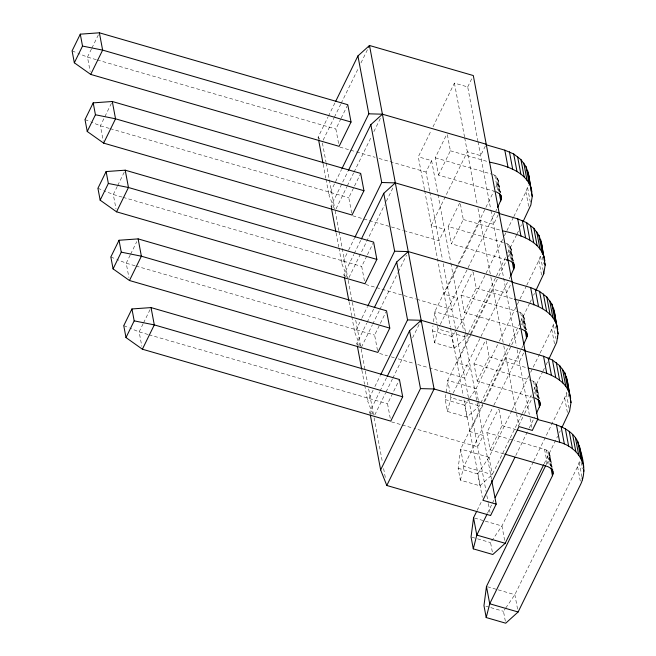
<?xml version="1.0" encoding="UTF-8"?>
<svg xmlns="http://www.w3.org/2000/svg" width="656" height="656" viewBox="0 0 656 656"><rect width="100%" height="100%" fill="white"/><g stroke="black" fill="none" stroke-linecap="round" stroke-linejoin="round"><path stroke-width="0.49" stroke-dasharray="3.28 2.46" d="M500.11 192.372C497.666 186.739 500.659 176.694 492.894 174.488M513.025 261.063C510.581 255.43 513.574 245.393 505.809 243.187L448.146 226.492L459.618 203.073M525.94 329.763C523.496 324.13 526.489 314.093 518.724 311.879M538.863 398.463C536.411 392.829 539.404 382.784 531.639 380.578M551.778 467.154C549.326 461.521 552.319 451.484 544.554 449.278L514.255 440.504M468.236 333.543L466.449 337.2L454.059 348.41L434.543 342.76L432.304 330.862L432.96 325.811M433.485 321.776L434.805 311.674L485.432 208.329M520.134 322.678L479.364 405.9L466.974 417.109L447.458 411.46L445.219 399.561L447.72 380.373L470.122 334.642M521.848 414.239L492.279 474.6L479.889 485.809L460.373 480.159L458.134 468.253L460.635 449.073L483.488 402.431M513.82 216.554L525.915 191.855L528.219 185.14M526.735 285.245L538.83 260.555L541.134 253.839M540.101 353.026L551.745 329.255L554.049 322.539M533.746 461.053L564.668 397.946L566.759 392.083M505.76 607.973L514.853 594.68L577.583 466.646L579.674 460.783M434.543 342.76L438.06 328.984L439.848 325.327M447.458 411.46L450.975 397.684L452.763 394.026M460.373 480.159L463.89 466.383L493.46 406.023M495.739 187.296L498.125 181.794M508.203 256.906L511.04 250.485M521.569 324.687L523.955 319.185M534.484 393.387L536.87 387.885M546.054 464.825L549.785 456.576M91.438 49.011L87.469 57.113L90.175 71.537M91.881 48.109L98.498 34.604M111.413 103.295L100.384 125.813L103.279 141.196M117.268 186.402L113.299 194.512L116.014 208.936M117.711 185.5L124.328 171.995M130.183 255.102L126.214 263.204L128.929 277.627M130.626 254.2L136.801 241.588M143.098 323.793L139.129 331.903L141.844 346.327M143.541 322.9L150.158 309.386M318.472 139.236L318.094 137.243L327.943 117.145M328.385 116.227L335.101 102.525M323.129 140.163L333.937 118.105M334.388 117.186L340.685 104.312M341.136 103.394L358.701 67.552M360.948 62.96L367.704 49.167M338.578 143.451L335.872 129.027L340.718 119.121M341.161 118.219L347.778 104.714M334.052 207.944L328.976 195.119L341.505 169.535M331.387 207.936L331.009 205.935L348.016 171.224M336.044 208.854L346.852 186.796M347.303 185.878L353.6 173.012M354.051 172.093L371.616 136.251M373.863 131.651L380.619 117.867M351.673 213.11L348.787 197.727L354.076 186.919M354.519 186.017L360.693 173.414M347.336 277.562L341.891 263.819L348.156 251.027M348.607 250.108L354.42 238.235M344.302 276.627L343.924 274.634L353.773 254.536M354.224 253.618L360.931 239.916M348.959 277.554L384.531 204.943M386.327 201.269L393.534 186.566M364.416 280.85L361.702 266.426L366.991 255.619M367.434 254.717L373.174 243.007M424.481 189.65L418.298 156.8L431.23 130.405M433.009 126.772L454.411 83.091L467.72 86.945L477.822 140.704M429.582 190.962L426.023 172.044L431.607 160.646L418.298 156.8M467.72 86.945L472.443 77.301M495.173 191.519L438.487 175.103L435.231 157.793L446.703 134.382M360.251 346.253L354.806 332.51L361.522 318.808M361.973 317.898L367.344 306.934M438.487 175.103L450.393 150.79L447.326 134.439M357.217 345.327L356.839 343.334L366.688 323.236M367.139 322.317L373.846 308.615M361.423 347.172L372.231 325.114M372.682 324.195L379.439 310.403M379.881 309.484L397.897 272.724M398.348 271.805L406.449 255.258M377.512 350.509L374.617 335.118L386.089 311.707M485.358 145.993L480.635 155.636L467.326 151.79L431.213 225.492L444.522 229.346L438.938 240.744L403.686 230.535M372.805 414.034L367.721 401.21L373.092 390.246M374.888 386.589L380.259 375.626M507.113 259.932L451.402 243.802L463.308 219.489L460.241 203.139M370.132 414.026L369.754 412.025L379.603 391.927M380.054 391.017L386.761 377.315M374.789 414.945L385.597 392.887M386.048 391.968L392.354 379.102M392.805 378.184L410.361 342.342M412.608 337.742L419.364 323.957M390.246 418.241L387.532 403.817L399.447 379.504M485.883 207.419L493.501 191.872M440.299 324.417L496.748 209.182M498.273 214.692L493.55 224.336L480.241 220.482L444.128 294.191L457.437 298.045L451.853 309.443L416.601 299.234M521.979 329.189L464.317 312.494L461.061 295.192L472.533 271.773M464.317 312.494L476.231 288.181L473.156 271.838M502.619 239.415L463.193 319.898L456.937 329.033M504.415 235.758L513.369 217.464M468.687 332.633L496.018 276.84M496.469 275.93L505.874 256.726M507.67 253.068L516.625 234.774M517.076 233.864L518.42 231.117M520.659 226.541L521.553 224.713M470.573 333.732L498.347 277.029M498.798 276.119L507.752 257.824M470.869 334.675L457.052 362.891L470.352 366.737L464.768 378.135L429.516 367.934M471.311 333.765L493.156 289.181L506.465 293.035L510.762 284.261M453.214 393.108L507.424 282.449M509.22 278.792L510.114 276.963M533.918 397.61L477.232 381.193L473.976 363.883L485.448 340.472M477.232 381.193L489.146 356.88L486.071 340.53M497.617 344.695L476.108 388.59L469.852 397.733M499.405 341.038L516.879 305.368M517.33 304.45L519.568 299.882M520.019 298.964L526.292 286.164M520.585 321.76L529.54 303.474M529.991 302.555L531.335 299.817M533.574 295.241L534.468 293.412M483.931 401.513L511.262 345.728M511.713 344.81L519.773 328.353M482.89 405.195L469.967 431.582L483.267 435.436L477.683 446.834L414.034 428.409M484.677 401.554L506.071 357.881L519.38 361.727L524.103 352.083M493.911 405.105L523.029 345.663M503.833 453.854L490.147 449.893L486.891 432.583L498.363 409.164M490.147 449.893L502.061 425.572L498.986 409.229M511.877 410.648L489.023 457.289L477.65 473.903L479.889 485.809M512.32 409.729L528.9 375.896M530.688 372.239L539.65 353.945M522.299 413.321L532.155 393.206M533.943 389.541L542.455 372.165M542.906 371.255L545.595 365.769M546.046 364.851L547.834 361.194M477.133 510.45L482.062 500.389M518.806 425.4L524.177 414.42M524.628 413.51L532.246 397.962M487.556 513.123L493.829 500.323M515.78 455.51L528.777 428.991M529.228 428.073L534.599 417.101M533.303 461.963L501.938 525.989L490.565 542.602L492.435 552.516M544.177 463.726L557.616 436.289M559.404 432.632L560.306 430.803M454.059 348.41L451.82 336.512L456.371 329.87M466.974 417.109L464.735 405.211L469.286 398.561M505.35 621.216L503.48 611.302L505.186 608.809M450.393 150.79L487.539 161.54M96.301 59.671L87.469 57.113L78.425 53.448M97.285 59.958L335.872 129.027M435.231 157.793L491.918 174.209M339.857 147.1L349.648 149.937M350.624 150.216L355.519 151.634M356.503 151.921L375.109 157.309M379.02 158.44L426.023 172.044M463.308 219.489L501.43 230.518M109.216 128.371L100.384 125.813L91.34 122.147M110.2 128.658L348.787 197.727M352.772 215.799L402.71 230.256M476.231 288.181L513.369 298.931M122.131 197.071L113.299 194.512L104.255 190.847M123.115 197.349L361.702 266.426M461.061 295.192L517.748 311.6M365.687 284.491L375.478 287.328M376.454 287.615L415.625 298.956M432.304 330.862L451.82 336.512M489.146 356.88L526.284 367.631M135.054 265.762L126.214 263.204L117.17 259.538M136.03 266.049L374.617 335.118M473.976 363.883L530.663 380.3M379.578 353.477L387.417 355.741M391.329 356.872L394.264 357.725M398.184 358.857L413.854 363.399M417.765 364.531L428.54 367.647M445.219 399.561L464.735 405.211M502.061 425.572L516.723 429.819M147.969 334.462L139.129 331.903L130.085 328.238M148.945 334.749L387.532 403.817M486.891 432.583L513.279 440.225M391.517 421.89L401.308 424.719M402.284 425.006L413.059 428.122M458.134 468.253L477.65 473.903M474.526 518.051L484.317 520.88M485.301 521.167L501.938 525.989L504.653 540.413M472.025 537.231L490.565 542.602M487.449 586.743L497.232 589.58M498.216 589.867L514.853 594.68L517.568 609.104M485.916 606.218L489.819 607.341M490.795 607.628L503.48 611.302M72.094 50.881L77.523 53.087M85.009 119.581L90.438 121.778M97.924 188.28L103.353 190.478M110.839 256.972L116.268 259.177M123.754 325.671L129.183 327.869M318.094 137.243L319.866 139.277M331.009 205.935L332.19 207.296M343.924 274.634L345.696 276.676M356.839 343.334L358.611 345.368M369.754 412.025L371.526 414.067M542.446 256.939L543.709 263.671M555.542 326.598L555.903 328.525M568.096 393.37L568.998 398.184M581.011 462.07L582.282 468.802M527.596 187.698L530.31 202.13M540.511 256.398L543.225 270.821M553.426 325.097L555.96 338.562M566.341 393.789L569.055 408.212M579.264 462.488L581.97 476.912M525.915 191.855L528.629 206.279M538.83 260.555L541.725 275.938M551.745 329.255L554.459 343.678M564.668 397.946L567.374 412.37M577.583 466.646L580.289 481.069M498.134 179.908L500.487 192.413M511.049 248.608L513.402 261.104M523.964 317.307L526.317 329.804M536.879 385.999L539.232 398.504M549.794 454.698L552.147 467.195M497.56 178.129L500.635 194.471M510.475 246.82L513.008 260.284M523.39 315.52L526.465 331.87M536.305 384.219L539.38 400.562M549.22 452.911L552.295 469.261M496.436 176.562L499.511 192.905M509.351 245.262L512.246 260.645M522.266 313.953L524.98 328.377M535.181 382.653L538.076 398.036M548.096 451.344L551.171 467.695M497.527 183.639L498.978 191.331M510.442 252.339L512.074 260.99M523.357 321.03L524.808 328.73M536.272 389.73L537.723 397.421M549.195 458.429L550.638 466.121M494.845 175.324L497.74 190.707M507.76 244.016L510.655 259.407M520.675 312.715L523.57 328.098M533.59 381.415L536.485 396.798M546.505 450.106L549.4 465.498M544.554 449.278L547.448 464.661M478.011 141.704L490.737 209.403M490.926 210.396L516.387 345.802M517.133 349.779L529.302 414.494M530.048 418.479L532.295 430.426M454.411 83.091L464.514 136.85M464.702 137.85L477.248 204.557M477.994 208.534L490.721 276.242M490.909 277.234L503.636 344.933M503.824 345.933L518.986 426.572M448.146 226.492L451.402 243.802M465.366 331.436L463.193 319.898L434.805 311.674L436.97 323.219M465.547 332.395L466.449 337.2L438.06 328.984L437.158 324.179M478.281 400.135L476.108 388.59L447.72 380.373L449.893 391.911M478.462 401.095L479.364 405.9L450.975 397.684L450.073 392.878M431.607 160.646L437.782 193.504M437.97 194.496L450.705 262.203M450.885 263.195L463.62 330.895M464.366 334.88L491.508 479.241M429.77 191.962L442.497 259.661M443.243 263.646L455.412 328.361M456.158 332.338L486.112 491.639M486.859 495.616L488.171 502.586M488.359 503.587L490.606 515.534M424.662 190.65L450.311 327.049M450.5 328.041L463.226 395.74M463.972 399.725L482.316 497.297M322.416 142.992L325.975 161.909M326.155 162.901L329.156 178.834M329.345 179.834L334.773 208.706M335.142 210.691L338.89 230.609M339.078 231.601L347.688 277.398M348.246 280.383L352.174 301.293M352.362 302.293L354.986 316.225M355.732 320.21L360.603 346.097M361.161 349.082L365.089 369.992M365.277 370.984L367.901 384.924M368.647 388.91L373.518 414.797M374.076 417.782L382.497 462.578M383.621 468.556L385.498 478.511M323.162 164.18L325.786 178.153M325.975 179.154L328.976 195.119M336.077 232.88L338.701 246.853M338.89 247.845L341.891 263.819M348.992 301.58L351.616 315.544M351.805 316.545L354.806 332.51M361.907 370.271L364.531 384.244M364.72 385.244L367.721 401.21M489.023 457.289L460.635 449.073L463.89 466.383L492.279 474.6L489.023 457.289"/><path stroke-width="0.98" d="M497.65 207.353L501.381 199.104L501.028 195.299M510.565 276.045L514.296 267.796L513.763 263.031M523.48 344.744L527.211 336.495L526.858 332.69M536.395 413.444L540.126 405.187L539.773 401.39M537.895 419.586C552.245 423.571 570.367 426.605 577.715 441.529C582.011 454.903 587.177 470.434 580.831 483.956L518.109 611.991L505.719 623.2L486.203 617.55L489.72 603.774L552.442 475.739L553.041 473.886L552.508 469.122M486.235 144.796L504.808 150.175L513.697 153.963L520.946 159.613L526.055 166.747L528.679 174.873L532.246 196.447L530.852 205.008L523.349 221.056M499.15 213.495L517.723 218.874L526.62 222.655L533.861 228.313L538.97 235.438L541.594 243.565L545.161 265.139L543.767 273.708L535.813 290.665M548.728 359.365L556.682 342.407L558.076 333.838L554.509 312.264L551.885 304.138L546.776 297.004L539.535 291.354L530.638 287.566L512.065 282.195M524.005 350.607L543.553 356.265L552.45 360.054L559.699 365.704L564.8 372.838L567.424 380.964L570.991 402.538L569.597 411.099L562.094 427.146M476.691 511.368L473.55 517.764L471.049 536.952L473.288 548.851L492.804 554.5L505.194 543.291L543.726 464.645M545.603 465.744L486.465 586.464L483.964 605.652L486.203 617.55M473.288 548.851L476.805 535.075L487.113 514.042M80.286 34.169L72.094 50.881L74.333 62.787L90.725 74.423L339.127 146.337L351.034 122.024L347.778 104.714L99.376 32.8L80.286 34.169L82.525 46.068L74.333 62.787M90.725 74.423L102.631 50.11L99.376 32.8M93.201 102.861L85.009 119.581L87.248 131.479L103.64 143.123L352.042 215.037L363.949 190.724L360.693 173.414L112.291 101.5L93.201 102.861L95.44 114.767L87.248 131.479M103.64 143.123L115.546 118.81L112.291 101.5M106.116 171.56L97.924 188.28L100.163 200.178L116.555 211.822L364.957 283.736L376.864 259.415L373.608 242.105L125.214 170.191L106.116 171.56L108.355 183.459L100.163 200.178M116.555 211.822L128.461 187.501L125.214 170.191M119.031 240.26L110.839 256.972L113.078 268.878L129.47 280.514L377.872 352.428L389.779 328.115L386.532 310.805L138.129 238.891L119.031 240.26L121.27 252.158L113.078 268.878M129.47 280.514L141.376 256.201L138.129 238.891M131.946 308.951L123.754 325.671L125.993 337.569L142.385 349.213L390.787 421.127L402.694 396.806L399.447 379.504L151.044 307.59L131.946 308.951L134.185 320.858L125.993 337.569M142.385 349.213L154.299 324.9L151.044 307.59M335.552 101.614L357.93 55.932L369.5 45.494L473.304 75.547L537.879 419.028L532.295 430.426L518.986 426.572L482.882 500.282L496.182 504.136L490.606 515.534L386.802 485.481L380.636 469.909L370.32 415.018M368.606 47.33L369.5 45.494L434.083 388.975L386.802 485.481M341.956 168.625L368.811 113.816L357.93 55.932M348.467 170.306L370.845 124.632L382.423 114.193L486.219 144.238M354.871 237.324L381.726 182.507L370.845 124.632M361.382 239.005L383.76 193.331L395.338 182.885L499.134 212.938M367.786 306.016L394.641 251.207L383.76 193.331M374.297 307.705L396.675 262.023L408.253 251.584L512.049 281.637M380.701 374.715L407.556 319.907L396.675 262.023M387.212 376.396L409.59 330.722L421.168 320.284L524.964 350.329M420.266 322.121L421.168 320.284L407.556 319.907M380.636 469.909L420.471 388.598L409.59 330.722M495.173 497.576L514.886 457.339M368.811 113.816L382.423 114.193M381.726 182.507L395.338 182.885M394.641 251.207L408.253 251.584M420.471 388.598L434.083 388.975L537.879 419.028M82.525 46.068L102.631 50.11L351.034 122.024M95.44 114.767L115.546 118.81L363.949 190.724M108.355 183.459L128.461 187.501L376.864 259.415M121.27 252.158L141.376 256.201L389.779 328.115M134.185 320.858L154.299 324.9L402.694 396.806M489.491 162.106C506.293 165.599 528.966 172.085 531.934 192.183M502.406 230.805C519.208 234.29 541.881 240.785 544.849 260.875M507.113 259.932C510.302 260.563 513.73 262.416 514.304 265.918M514.345 299.218C531.344 302.851 554.714 309.066 557.764 329.574M528.236 368.196C545.038 371.69 567.711 378.176 570.679 398.274M517.699 430.106L559.724 442.267C571.278 445.473 581.724 454.731 583.594 466.965M504.808 454.132L547.809 466.588L551.352 468.655L553.049 472.008M505.194 543.291L476.805 535.075L473.55 517.764M518.109 611.991L489.72 603.774L486.465 586.464M496.149 191.798L499.692 193.873L501.389 197.218M521.979 329.189L525.522 331.264L527.219 334.617M534.894 397.889L538.437 399.963L540.134 403.309M527.695 170.716L530.95 188.026M540.61 239.415L543.865 256.726M553.525 308.107L556.78 325.417M566.44 376.806L569.695 394.117M579.355 445.506L582.61 462.816M528.99 179.137L529.351 181.056M530.975 189.715L531.344 191.634M531.704 193.561L532.246 196.447M542.807 252.642L543.168 254.561M544.8 263.22L545.161 265.139M557.354 329.993L558.076 333.838M567.735 385.228L568.096 387.147M570.449 399.652L570.991 402.538M581.552 458.733L581.921 460.651M583.545 469.311L583.906 471.229M526.055 166.747L529.31 184.057M538.97 235.438L542.225 252.749M551.885 304.138L555.14 321.448M564.8 372.838L568.055 390.148M577.715 441.529L580.97 458.839M557.354 336.216L557.715 338.135M523.791 163.024L527.047 180.334M536.715 231.716L539.962 249.026M549.63 300.415L552.877 317.725M562.545 369.115L565.8 386.425M575.46 437.806L578.715 455.116M543.406 271.781L543.767 273.708M582.151 477.871L582.512 479.798M520.946 159.613L524.201 176.923M533.861 228.313L537.116 245.623M546.776 297.004L550.031 314.314M559.699 365.704L562.946 383.014M572.614 434.403L575.861 451.705M517.568 156.571L520.815 173.881M530.483 225.27L533.738 242.581M543.398 293.97L546.653 311.28M556.313 362.661L559.568 379.972M569.228 431.361L572.483 448.671M513.697 153.963L516.953 171.273M526.62 222.655L529.868 239.965M539.535 291.354L542.783 308.664M552.45 360.054L555.706 377.364M565.365 428.745L568.621 446.055M509.425 151.815L512.68 169.125M522.34 220.514L525.595 237.825M535.255 289.206L538.51 306.516M548.17 357.905L551.425 375.216M561.085 426.605L564.34 443.915M504.808 150.175L508.064 167.485M517.723 218.874L520.979 236.176M530.638 287.566L533.894 304.876M543.553 356.265L546.809 373.576M556.468 424.957L559.724 442.267M500.471 194.291L501.381 199.104M513.205 262.031L514.296 267.796M526.309 331.682L527.211 336.495M539.224 400.381L540.126 405.187M552.139 469.081L553.041 473.886M499.339 193.258L500.782 200.949M512.254 261.949L513.697 269.649M525.169 330.649L526.612 338.34M538.084 399.348L539.527 407.04M550.999 468.04L552.442 475.739M491.697 480.241L496.182 504.136M318.66 140.236L322.973 163.188M331.387 207.936L335.888 231.88M344.49 277.627L348.803 300.579M357.405 346.327L361.718 369.279M580.339 449.655L580.593 453.066M567.424 380.964L567.612 383.522M554.509 312.264L554.82 316.528M541.594 243.565L541.84 246.976M528.679 174.873L528.867 177.432"/></g></svg>
